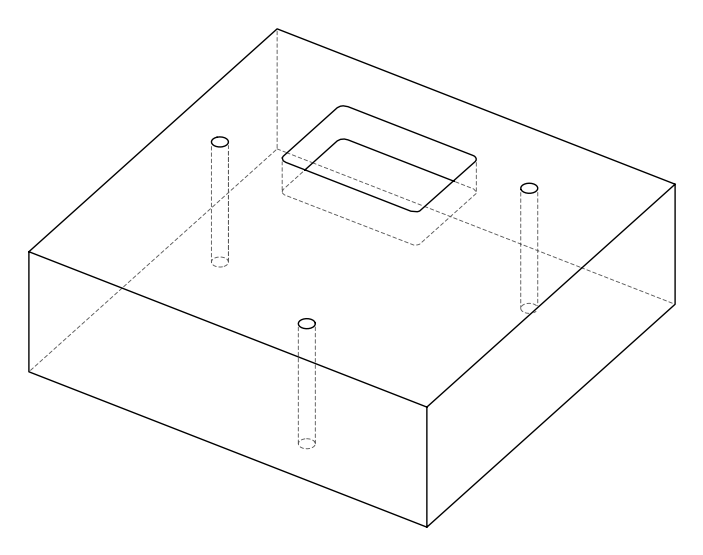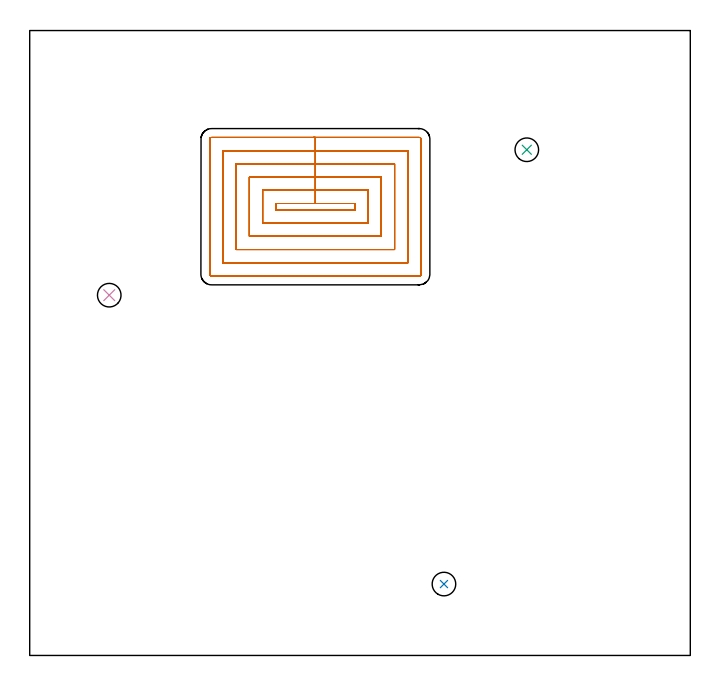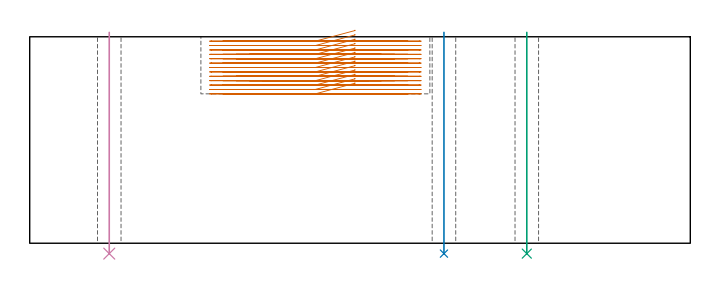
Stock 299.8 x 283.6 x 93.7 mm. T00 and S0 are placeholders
(PLAN: 4 operations, 1 tool changes, 33.9 min)
(1 MILL_RECTANGULAR_POCKET | POCKET_RECTANGULAR_STRAIGHT | NXT0201_009 | Follow Part, ap 2, ae 75% | 32.65 min | 190322 mm3)
(2 DRILL_THROUGH_HOLE_FROM_SOLID_MATERIAL | STEP1HOLE | UGT0301_502 | 0.4 min | 8401 mm3)
(3 DRILL_THROUGH_HOLE_FROM_SOLID_MATERIAL_1 | STEP1HOLE_1 | UGT0301_502 | 0.4 min | 8402 mm3)
(4 DRILL_THROUGH_HOLE_FROM_SOLID_MATERIAL_2 | STEP1HOLE_2 | UGT0301_502 | 0.4 min | 8409 mm3)
(TOOL NXT0201_009 | ENDMILL 8mm [2P460-0800-NA 1630] | D8 FL26 Z6)
(TOOL UGT0301_502 | Carbide Drill 10.7 mm | D10.7 PA118 FL94 Z2)
(OP 1 MILL_RECTANGULAR_POCKET)
G17 G21 G94 G90
T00 M6
G54
G17 G0 G90 X147.6 Y204.418 S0 M3
G43 Z103.7 H1
Z96.7
G94 G1 Y205.1 Z96.517 F250.
X129.65 Z91.708
X111.7 F500.
Y202.2
X147.6
Y205.1
X129.65
Y211.1
X105.7
Y196.2
X153.6
Y211.1
X129.65
Y217.1
X99.7
Y190.2
X159.6
Y217.1
X129.65
Y223.1
X93.7
Y184.2
X165.6
Y223.1
X129.65
Y229.1
X87.7
Y178.2
X171.6
Y229.1
X129.65
Y235.1
X82.5
G3 X81.7 Y234.3 R0.8
G1 Y173.
G3 X82.5 Y172.2 R0.8
G1 X176.8
G3 X177.6 Y173. R0.8
G1 Y234.3
G3 X176.8 Y235.1 R0.8
G1 X129.65
X128.65
G0 X147.6 Y204.418 Z94.708
G1 Y205.1 Z94.525 F250.
X129.65 Z89.715
X111.7 F500.
Y202.2
X147.6
Y205.1
X129.65
Y211.1
X105.7
Y196.2
X153.6
Y211.1
X129.65
Y217.1
X99.7
Y190.2
X159.6
Y217.1
X129.65
Y223.1
X93.7
Y184.2
X165.6
Y223.1
X129.65
Y229.1
X87.7
Y178.2
X171.6
Y229.1
X129.65
Y235.1
X82.5
G3 X81.7 Y234.3 R0.8
G1 Y173.
G3 X82.5 Y172.2 R0.8
G1 X176.8
G3 X177.6 Y173. R0.8
G1 Y234.3
G3 X176.8 Y235.1 R0.8
G1 X129.65
X128.65
G0 X147.6 Y204.418 Z92.715
G1 Y205.1 Z92.533 F250.
X129.65 Z87.723
X111.7 F500.
Y202.2
X147.6
Y205.1
X129.65
Y211.1
X105.7
Y196.2
X153.6
Y211.1
X129.65
Y217.1
X99.7
Y190.2
X159.6
Y217.1
X129.65
Y223.1
X93.7
Y184.2
X165.6
Y223.1
X129.65
Y229.1
X87.7
Y178.2
X171.6
Y229.1
X129.65
Y235.1
X82.5
G3 X81.7 Y234.3 R0.8
G1 Y173.
G3 X82.5 Y172.2 R0.8
G1 X176.8
G3 X177.6 Y173. R0.8
G1 Y234.3
G3 X176.8 Y235.1 R0.8
G1 X129.65
X128.65
G0 X147.6 Y204.418 Z90.723
G1 Y205.1 Z90.54 F250.
X129.65 Z85.731
X111.7 F500.
Y202.2
X147.6
Y205.1
X129.65
Y211.1
X105.7
Y196.2
X153.6
Y211.1
X129.65
Y217.1
X99.7
Y190.2
X159.6
Y217.1
X129.65
Y223.1
X93.7
Y184.2
X165.6
Y223.1
X129.65
Y229.1
X87.7
Y178.2
X171.6
Y229.1
X129.65
Y235.1
X82.5
G3 X81.7 Y234.3 R0.8
G1 Y173.
G3 X82.5 Y172.2 R0.8
G1 X176.8
G3 X177.6 Y173. R0.8
G1 Y234.3
G3 X176.8 Y235.1 R0.8
G1 X129.65
X128.65
G0 X147.6 Y204.418 Z88.731
G1 Y205.1 Z88.548 F250.
X129.65 Z83.738
X111.7 F500.
Y202.2
X147.6
Y205.1
X129.65
Y211.1
X105.7
Y196.2
X153.6
Y211.1
X129.65
Y217.1
X99.7
Y190.2
X159.6
Y217.1
X129.65
Y223.1
X93.7
Y184.2
X165.6
Y223.1
X129.65
Y229.1
X87.7
Y178.2
X171.6
Y229.1
X129.65
Y235.1
X82.5
G3 X81.7 Y234.3 R0.8
G1 Y173.
G3 X82.5 Y172.2 R0.8
G1 X176.8
G3 X177.6 Y173. R0.8
G1 Y234.3
G3 X176.8 Y235.1 R0.8
G1 X129.65
X128.65
G0 X147.6 Y204.418 Z86.738
G1 Y205.1 Z86.556 F250.
X129.65 Z81.746
X111.7 F500.
Y202.2
X147.6
Y205.1
X129.65
Y211.1
X105.7
Y196.2
X153.6
Y211.1
X129.65
Y217.1
X99.7
Y190.2
X159.6
Y217.1
X129.65
Y223.1
X93.7
Y184.2
X165.6
Y223.1
X129.65
Y229.1
X87.7
Y178.2
X171.6
Y229.1
X129.65
Y235.1
X82.5
G3 X81.7 Y234.3 R0.8
G1 Y173.
G3 X82.5 Y172.2 R0.8
G1 X176.8
G3 X177.6 Y173. R0.8
G1 Y234.3
G3 X176.8 Y235.1 R0.8
G1 X129.65
X128.65
G0 X147.6 Y204.418 Z84.746
G1 Y205.1 Z84.563 F250.
X129.65 Z79.754
X111.7 F500.
Y202.2
X147.6
Y205.1
X129.65
Y211.1
X105.7
Y196.2
X153.6
Y211.1
X129.65
Y217.1
X99.7
Y190.2
X159.6
Y217.1
X129.65
Y223.1
X93.7
Y184.2
X165.6
Y223.1
X129.65
Y229.1
X87.7
Y178.2
X171.6
Y229.1
X129.65
Y235.1
X82.5
G3 X81.7 Y234.3 R0.8
G1 Y173.
G3 X82.5 Y172.2 R0.8
G1 X176.8
G3 X177.6 Y173. R0.8
G1 Y234.3
G3 X176.8 Y235.1 R0.8
G1 X129.65
X128.65
G0 X147.6 Y204.418 Z82.754
G1 Y205.1 Z82.571 F250.
X129.65 Z77.761
X111.7 F500.
Y202.2
X147.6
Y205.1
X129.65
Y211.1
X105.7
Y196.2
X153.6
Y211.1
X129.65
Y217.1
X99.7
Y190.2
X159.6
Y217.1
X129.65
Y223.1
X93.7
Y184.2
X165.6
Y223.1
X129.65
Y229.1
X87.7
Y178.2
X171.6
Y229.1
X129.65
Y235.1
X82.5
G3 X81.7 Y234.3 R0.8
G1 Y173.
G3 X82.5 Y172.2 R0.8
G1 X176.8
G3 X177.6 Y173. R0.8
G1 Y234.3
G3 X176.8 Y235.1 R0.8
G1 X129.65
X128.65
G0 X147.6 Y204.418 Z80.761
G1 Y205.1 Z80.579 F250.
X129.65 Z75.769
X111.7 F500.
Y202.2
X147.6
Y205.1
X129.65
Y211.1
X105.7
Y196.2
X153.6
Y211.1
X129.65
Y217.1
X99.7
Y190.2
X159.6
Y217.1
X129.65
Y223.1
X93.7
Y184.2
X165.6
Y223.1
X129.65
Y229.1
X87.7
Y178.2
X171.6
Y229.1
X129.65
Y235.1
X82.5
G3 X81.7 Y234.3 R0.8
G1 Y173.
G3 X82.5 Y172.2 R0.8
G1 X176.8
G3 X177.6 Y173. R0.8
G1 Y234.3
G3 X176.8 Y235.1 R0.8
G1 X129.65
X128.65
G0 X147.6 Y204.418 Z78.769
G1 Y205.1 Z78.587 F250.
X129.65 Z73.777
X111.7 F500.
Y202.2
X147.6
Y205.1
X129.65
Y211.1
X105.7
Y196.2
X153.6
Y211.1
X129.65
Y217.1
X99.7
Y190.2
X159.6
Y217.1
X129.65
Y223.1
X93.7
Y184.2
X165.6
Y223.1
X129.65
Y229.1
X87.7
Y178.2
X171.6
Y229.1
X129.65
Y235.1
X82.5
G3 X81.7 Y234.3 R0.8
G1 Y173.
G3 X82.5 Y172.2 R0.8
G1 X176.8
G3 X177.6 Y173. R0.8
G1 Y234.3
G3 X176.8 Y235.1 R0.8
G1 X129.65
X128.65
G0 X147.6 Y204.418 Z76.777
G1 Y205.1 Z76.594 F250.
X129.65 Z71.785
X111.7 F500.
Y202.2
X147.6
Y205.1
X129.65
Y211.1
X105.7
Y196.2
X153.6
Y211.1
X129.65
Y217.1
X99.7
Y190.2
X159.6
Y217.1
X129.65
Y223.1
X93.7
Y184.2
X165.6
Y223.1
X129.65
Y229.1
X87.7
Y178.2
X171.6
Y229.1
X129.65
Y235.1
X82.5
G3 X81.7 Y234.3 R0.8
G1 Y173.
G3 X82.5 Y172.2 R0.8
G1 X176.8
G3 X177.6 Y173. R0.8
G1 Y234.3
G3 X176.8 Y235.1 R0.8
G1 X129.65
X128.65
G0 X147.6 Y204.418 Z74.785
G1 Y205.1 Z74.602 F250.
X129.65 Z69.792
X111.7 F500.
Y202.2
X147.6
Y205.1
X129.65
Y211.1
X105.7
Y196.2
X153.6
Y211.1
X129.65
Y217.1
X99.7
Y190.2
X159.6
Y217.1
X129.65
Y223.1
X93.7
Y184.2
X165.6
Y223.1
X129.65
Y229.1
X87.7
Y178.2
X171.6
Y229.1
X129.65
Y235.1
X82.5
G3 X81.7 Y234.3 R0.8
G1 Y173.
G3 X82.5 Y172.2 R0.8
G1 X176.8
G3 X177.6 Y173. R0.8
G1 Y234.3
G3 X176.8 Y235.1 R0.8
G1 X129.65
X128.65
G0 X147.6 Y204.418 Z72.792
G1 Y205.1 Z72.61 F250.
X129.65 Z67.8
X111.7 F500.
Y202.2
X147.6
Y205.1
X129.65
Y211.1
X105.7
Y196.2
X153.6
Y211.1
X129.65
Y217.1
X99.7
Y190.2
X159.6
Y217.1
X129.65
Y223.1
X93.7
Y184.2
X165.6
Y223.1
X129.65
Y229.1
X87.7
Y178.2
X171.6
Y229.1
X129.65
Y235.1
X82.5
G3 X81.7 Y234.3 R0.8
G1 Y173.
G3 X82.5 Y172.2 R0.8
G1 X176.8
G3 X177.6 Y173. R0.8
G1 Y234.3
G3 X176.8 Y235.1 R0.8
G1 X129.65
X128.65
G0 Z103.7
M5
M2
(OP 2 DRILL_THROUGH_HOLE_FROM_SOLID_MATERIAL)
G17 G21 G94 G90
T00 M6
G54
G17 G0 G90 X188. Y32.4 S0 M3
G43 Z103.7 H0
G94 G81 G98 Z-4.715 F250. R95.7
G80
M5
M2
(OP 3 DRILL_THROUGH_HOLE_FROM_SOLID_MATERIAL_1)
G17 G21 G94 G90
T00 M6
G54
G17 G0 G90 X225.6 Y229.5 S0 M3
G43 Z103.7 H0
G94 G81 G98 Z-4.715 F250. R95.7
G80
M5
M2
(OP 4 DRILL_THROUGH_HOLE_FROM_SOLID_MATERIAL_2)
G17 G21 G94 G90
T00 M6
G54
G17 G0 G90 X36.1 Y163.5 S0 M3
G43 Z103.7 H0
G94 G81 G98 Z-4.715 F250. R95.7
G80
M5
M2
